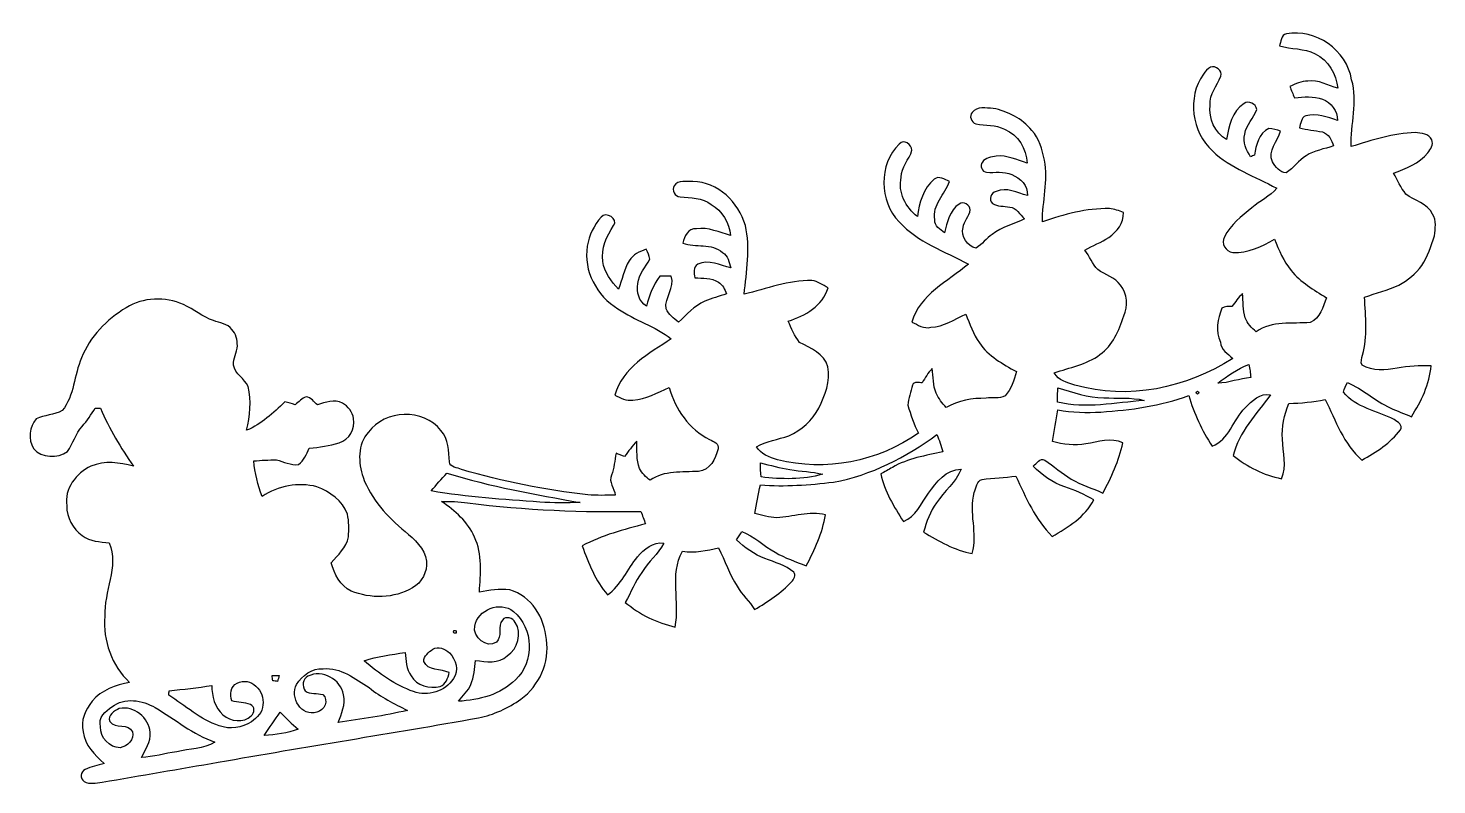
# Model space of a CAD drawing. Header units: centimetres. Extents: x -17.2 to 17.9, y -11.9 to 7.
import ezdxf

# ---------------------------------------------------------------- set-up
doc = ezdxf.new("R2010")
doc.units = ezdxf.units.CM
doc.header["$MEASUREMENT"] = 0
doc.layers.add('Camada 1', color=7, linetype='Continuous')

msp = doc.modelspace()

# ---------------------------------------------------------------- linework, layer by layer
at = {"layer": 'Camada 1', "color": 250}
for points, knots in [([(14.10441, 6.85271), (14.83642, 6.99594), (15.61042, 6.44807), (15.73036, 5.71112), (15.73036, 5.71112), (15.89299, 5.16043), (15.70073, 4.60128), (15.72048, 4.04495), (15.72048, 4.04495), (16.24048, 4.20687), (16.76823, 4.37374), (17.3168, 4.39667), (17.3168, 4.39667), (17.45862, 4.37691), (17.66041, 4.36915), (17.72497, 4.21181), (17.72497, 4.21181), (17.77929, 4.09787), (17.69745, 3.97722), (17.62548, 3.89326), (17.62548, 3.89326), (17.41382, 3.62373), (17.08185, 3.50273), (16.77458, 3.37961), (16.77458, 3.37961), (16.87054, 3.20499), (16.95344, 3.01907), (17.08009, 2.8635), (17.08009, 2.8635), (17.29387, 2.68958), (17.62337, 2.6349), (17.74543, 2.36396), (17.74543, 2.36396), (17.85126, 2.20345), (17.81281, 2.00201), (17.78952, 1.82245), (17.78952, 1.82245), (17.7172, 1.56386), (17.6216, 1.30739), (17.4759, 1.08056), (17.4759, 1.08056), (17.3288, 0.87559), (17.12454, 0.71684), (16.90758, 0.59231), (16.90758, 0.59231), (16.63065, 0.46849), (16.33185, 0.40181), (16.04998, 0.29104), (16.04998, 0.29104), (16.07573, -0.18874), (16.1357, -0.68227), (16.00023, -1.15147), (16.00023, -1.15147), (15.9826, -1.23155), (15.94591, -1.32115), (15.99, -1.39982), (15.99, -1.39982), (16.25141, -1.55892), (16.57315, -1.52153), (16.86207, -1.47426), (16.86207, -1.47426), (17.14112, -1.42311), (17.42616, -1.41464), (17.71015, -1.41499), (17.71015, -1.41499), (17.67311, -1.8736), (17.46073, -2.30011), (17.21873, -2.68393), (17.21873, -2.68393), (17.0434, -2.60667), (16.85995, -2.54776), (16.68886, -2.46309), (16.68886, -2.46309), (16.31632, -2.28212), (16.00235, -2.00096), (15.62523, -1.82951), (15.62523, -1.82951), (15.5896, -1.90817), (15.54762, -1.98543), (15.52716, -2.0701), (15.52716, -2.0701), (15.83725, -2.46768), (16.36712, -2.52906), (16.78763, -2.75484), (16.78763, -2.75484), (16.87195, -2.80352), (17.02117, -2.8956), (16.94462, -3.00884), (16.94462, -3.00884), (16.69662, -3.33551), (16.34702, -3.57434), (15.98612, -3.76273), (15.98612, -3.76273), (15.52716, -3.36621), (15.33631, -2.77989), (15.06996, -2.25637), (15.06996, -2.25637), (14.77292, -2.31951), (14.46953, -2.34139), (14.16685, -2.35585), (14.16685, -2.35585), (14.06031, -2.63913), (13.97882, -2.93864), (14.01092, -3.2452), (14.01092, -3.2452), (14.01127, -3.57223), (14.13087, -3.91548), (13.98199, -4.22769), (13.98199, -4.22769), (13.54314, -4.14196), (13.13003, -3.92606), (12.78043, -3.65266), (12.78043, -3.65266), (12.93036, -3.0667), (13.35793, -2.61267), (13.71247, -2.14101), (13.71247, -2.14101), (13.45424, -2.08104), (13.2468, -2.29447), (13.07853, -2.45957), (13.07853, -2.45957), (12.78325, -2.75837), (12.68165, -3.26178), (12.25444, -3.41701), (12.25444, -3.41701), (12.0082, -3.02366), (11.799, -2.60279), (11.67342, -2.15477), (11.67342, -2.15477), (10.97492, -2.42006), (10.2295, -2.51531), (9.48866, -2.56857), (9.48866, -2.56857), (9.1313, -2.58374), (8.77005, -2.58269), (8.41834, -2.51319), (8.41834, -2.51319), (8.36507, -2.77424), (8.3245, -3.03812), (8.27969, -3.30094), (8.27969, -3.30094), (8.55098, -3.37538), (8.83567, -3.40995), (9.11578, -3.36021), (9.11578, -3.36021), (9.41881, -3.31435), (9.74443, -3.19158), (10.03723, -3.33798), (10.03723, -3.33798), (9.93316, -3.7779), (9.75572, -4.19841), (9.5317, -4.59034), (9.5317, -4.59034), (9.27841, -4.45594), (8.99301, -4.39208), (8.7503, -4.23616), (8.7503, -4.23616), (8.515, -4.10069), (8.31709, -3.90913), (8.08778, -3.76555), (8.08778, -3.76555), (7.97031, -3.69464), (7.88494, -3.85233), (7.80133, -3.91231), (7.80133, -3.91231), (8.02075, -4.13879), (8.28499, -4.33246), (8.5859, -4.43336), (8.5859, -4.43336), (8.84026, -4.50744), (9.07768, -4.62739), (9.31051, -4.75262), (9.31051, -4.75262), (9.09426, -5.17913), (8.67269, -5.4356), (8.2737, -5.66737), (8.2737, -5.66737), (7.85742, -5.24263), (7.61471, -4.69759), (7.37341, -4.16384), (7.37341, -4.16384), (7.0933, -4.19876), (6.80967, -4.20899), (6.52992, -4.24462), (6.52992, -4.24462), (6.38704, -4.27672), (6.39163, -4.46758), (6.33342, -4.57235), (6.33342, -4.57235), (6.19725, -5.06801), (6.4269, -5.59294), (6.28544, -6.0893), (6.28544, -6.0893), (5.84271, -6.01557), (5.45112, -5.78062), (5.07047, -5.55625), (5.07047, -5.55625), (5.14844, -5.30296), (5.23099, -5.04366), (5.39574, -4.83164), (5.39574, -4.83164), (5.58694, -4.54272), (5.87692, -4.31765), (6.01063, -3.99203), (6.01063, -3.99203), (5.63492, -3.98709), (5.38621, -4.31588), (5.19183, -4.5907), (5.19183, -4.5907), (5.01015, -4.84223), (4.88421, -5.17807), (4.57024, -5.29343), (4.57024, -5.29343), (4.32823, -4.92831), (4.10774, -4.54025), (4.00544, -4.11021), (4.00544, -4.11021), (4.10351, -4.058), (4.19982, -4.00191), (4.29542, -3.94511), (4.29542, -3.94511), (4.68066, -3.72286), (5.12621, -3.65372), (5.55307, -3.55635), (5.55307, -3.55635), (5.51321, -3.41066), (5.46312, -3.26743), (5.40279, -3.12914), (5.40279, -3.12914), (4.63938, -3.69252), (3.76943, -4.14549), (2.82787, -4.31236), (2.82787, -4.31236), (2.22603, -4.38467), (1.61643, -4.43089), (1.01071, -4.38397), (1.01071, -4.38397), (0.95638, -4.61786), (0.90911, -4.85387), (0.8703, -5.09129), (0.8703, -5.09129), (1.04916, -5.13962), (1.22943, -5.18901), (1.41464, -5.20418), (1.41464, -5.20418), (1.81822, -5.17984), (2.22779, -5.02638), (2.63102, -5.13009), (2.63102, -5.13009), (2.54988, -5.57847), (2.36749, -5.99863), (2.14912, -6.39586), (2.14912, -6.39586), (1.88842, -6.29426), (1.62031, -6.20748), (1.38042, -6.06107), (1.38042, -6.06107), (1.09361, -5.90303), (0.85584, -5.66279), (0.54645, -5.54637), (0.54645, -5.54637), (0.502, -5.61516), (0.45791, -5.68396), (0.41416, -5.7531), (0.41416, -5.7531), (0.62406, -5.94254), (0.85266, -6.12387), (1.1236, -6.21665), (1.1236, -6.21665), (1.36419, -6.3179), (1.64289, -6.37328), (1.83868, -6.55884), (1.83868, -6.55884), (1.91135, -6.62975), (1.83974, -6.73523), (1.78823, -6.79697), (1.78823, -6.79697), (1.52294, -7.07743), (1.19803, -7.29333), (0.86607, -7.48735), (0.86607, -7.48735), (0.74189, -7.27886), (0.54786, -7.12364), (0.43145, -6.90915), (0.43145, -6.90915), (0.24236, -6.60823), (0.12876, -6.27027), (-0.03069, -5.95454), (-0.03069, -5.95454), (-0.32667, -6.0138), (-0.62547, -6.08789), (-0.92922, -6.03709), (-0.92922, -6.03709), (-1.25836, -6.62058), (-0.9839, -7.30144), (-1.1109, -7.92304), (-1.1109, -7.92304), (-1.56986, -7.82637), (-1.99425, -7.60518), (-2.35514, -7.3085), (-2.35514, -7.3085), (-2.2031, -7.06684), (-2.1209, -6.78709), (-1.93957, -6.56202), (-1.93957, -6.56202), (-1.78894, -6.29497), (-1.53, -6.10694), (-1.39559, -5.83036), (-1.39559, -5.83036), (-1.66829, -5.79931), (-1.88031, -5.98523), (-2.04787, -6.17114), (-2.04787, -6.17114), (-2.30152, -6.48547), (-2.45992, -6.8834), (-2.79576, -7.12435), (-2.79576, -7.12435), (-3.09739, -6.77016), (-3.2706, -6.33377), (-3.42688, -5.90127), (-3.42688, -5.90127), (-2.93441, -5.63457), (-2.39148, -5.49663), (-1.85349, -5.35517), (-1.85349, -5.35517), (-1.8863, -5.24898), (-1.92581, -5.14526), (-1.96885, -5.04331), (-1.96885, -5.04331), (-3.40924, -5.06906), (-4.85105, -5.01227), (-6.28085, -4.8327), (-6.28085, -4.8327), (-6.49499, -4.80448), (-6.71054, -4.78437), (-6.92679, -4.79566), (-6.92679, -4.79566), (-6.59659, -5.03061), (-6.27274, -5.30119), (-6.10694, -5.6829), (-6.10694, -5.6829), (-5.91185, -6.11082), (-5.95912, -6.59659), (-5.98487, -7.05379), (-5.98487, -7.05379), (-5.73793, -7.00617), (-5.48464, -6.96912), (-5.23275, -6.99911), (-5.23275, -6.99911), (-4.69018, -7.15257), (-4.36316, -7.69514), (-4.31941, -8.23489), (-4.31941, -8.23489), (-4.23016, -8.79969), (-4.49686, -9.38706), (-4.95229, -9.72185), (-4.95229, -9.72185), (-5.26979, -9.94269), (-5.62751, -10.11273), (-6.00886, -10.18646), (-6.00886, -10.18646), (-8.16575, -10.57099), (-10.3311, -10.90612), (-12.48763, -11.29242), (-12.48763, -11.29242), (-13.45212, -11.45716), (-14.41591, -11.62544), (-15.3804, -11.78913), (-15.3804, -11.78913), (-15.52787, -11.80077), (-15.69402, -11.8551), (-15.82878, -11.77219), (-15.82878, -11.77219), (-15.93568, -11.70129), (-15.91592, -11.52207), (-15.80374, -11.4688), (-15.80374, -11.4688), (-15.65381, -11.39825), (-15.48659, -11.37708), (-15.33031, -11.32381), (-15.33031, -11.32381), (-15.56914, -11.11567), (-15.80868, -10.8585), (-15.85489, -10.53218), (-15.85489, -10.53218), (-15.9258, -10.25595), (-15.78857, -9.98643), (-15.62982, -9.77053), (-15.62982, -9.77053), (-15.39981, -9.49113), (-15.03997, -9.36907), (-14.69496, -9.30592), (-14.69496, -9.30592), (-15.14581, -8.88788), (-15.36277, -8.26488), (-15.31267, -7.65492), (-15.31267, -7.65492), (-15.34477, -7.04144), (-14.9539, -6.43008), (-15.2019, -5.82683), (-15.2019, -5.82683), (-15.4312, -5.79402), (-15.68626, -5.80143), (-15.87394, -5.64233), (-15.87394, -5.64233), (-16.117, -5.48076), (-16.26447, -5.19395), (-16.25988, -4.90291), (-16.25988, -4.90291), (-16.32902, -4.48381), (-16.02387, -4.08728), (-15.65769, -3.91866), (-15.65769, -3.91866), (-15.32008, -3.76661), (-14.94402, -3.82482), (-14.59971, -3.91901), (-14.59971, -3.91901), (-14.91438, -3.4604), (-15.20296, -2.98309), (-15.42203, -2.47121), (-15.42203, -2.47121), (-15.46613, -2.47086), (-15.50987, -2.47121), (-15.55362, -2.47156), (-15.55362, -2.47156), (-15.64852, -2.63207), (-15.75294, -2.7873), (-15.87994, -2.92417), (-15.87994, -2.92417), (-16.04927, -3.10162), (-16.09266, -3.35809), (-16.24295, -3.54718), (-16.24295, -3.54718), (-16.4973, -3.72851), (-16.879, -3.71687), (-17.09102, -3.47486), (-17.09102, -3.47486), (-17.22085, -3.25191), (-17.19545, -2.92982), (-17.02117, -2.73897), (-17.02117, -2.73897), (-16.8155, -2.64372), (-16.57279, -2.63454), (-16.37171, -2.53259), (-16.37171, -2.53259), (-16.06903, -2.15759), (-16.08173, -1.64782), (-15.89264, -1.22026), (-15.89264, -1.22026), (-15.68838, -0.68474), (-15.26222, -0.26176), (-14.77927, 0.03175), (-14.77927, 0.03175), (-14.35911, 0.29598), (-13.80631, 0.30797), (-13.35546, 0.11148), (-13.35546, 0.11148), (-13.0937, -0.00035), (-12.87886, -0.20461), (-12.6044, -0.29034), (-12.6044, -0.29034), (-12.44812, -0.35278), (-12.25973, -0.36548), (-12.14931, -0.50729), (-12.14931, -0.50729), (-12.04524, -0.6163), (-12.01596, -0.77294), (-12.01138, -0.91934), (-12.01138, -0.91934), (-12.02549, -1.08232), (-12.11827, -1.23119), (-12.11192, -1.397), (-12.11192, -1.397), (-12.06535, -1.62278), (-11.83464, -1.73179), (-11.74291, -1.9304), (-11.74291, -1.9304), (-11.67271, -2.29094), (-11.68012, -2.66771), (-11.78207, -3.02189), (-11.78207, -3.02189), (-11.41201, -2.86702), (-11.11673, -2.58868), (-10.83063, -2.31599), (-10.83063, -2.31599), (-10.7442, -2.33751), (-10.65812, -2.36044), (-10.57204, -2.38407), (-10.57204, -2.38407), (-10.48244, -2.31987), (-10.41082, -2.21721), (-10.3004, -2.18863), (-10.3004, -2.18863), (-10.17975, -2.20451), (-10.1032, -2.31281), (-10.01818, -2.38901), (-10.01818, -2.38901), (-9.82239, -2.32339), (-9.59414, -2.23873), (-9.398, -2.3435), (-9.398, -2.3435), (-9.25724, -2.42499), (-9.14435, -2.56822), (-9.12001, -2.73191), (-9.12001, -2.73191), (-9.06604, -2.9845), (-9.23078, -3.25684), (-9.4749, -3.33304), (-9.4749, -3.33304), (-9.71726, -3.40995), (-9.96985, -3.44064), (-10.22103, -3.47133), (-10.22103, -3.47133), (-10.29899, -3.61068), (-10.34909, -3.78213), (-10.48985, -3.87315), (-10.48985, -3.87315), (-10.68634, -3.90666), (-10.85568, -3.79659), (-11.03983, -3.76202), (-11.03983, -3.76202), (-11.22821, -3.75567), (-11.41659, -3.77155), (-11.60427, -3.7846), (-11.60427, -3.7846), (-11.57287, -4.08622), (-11.50973, -4.38785), (-11.39366, -4.66901), (-11.39366, -4.66901), (-11.00243, -4.4009), (-10.49196, -4.31236), (-10.033, -4.42912), (-10.033, -4.42912), (-9.71056, -4.55507), (-9.39377, -4.77061), (-9.27276, -5.11034), (-9.27276, -5.11034), (-9.22725, -5.29519), (-9.23572, -5.48957), (-9.24525, -5.67866), (-9.24525, -5.67866), (-9.30028, -5.94325), (-9.50277, -6.13198), (-9.68057, -6.32072), (-9.68057, -6.32072), (-9.59555, -6.60082), (-9.4615, -6.89504), (-9.18139, -7.02804), (-9.18139, -7.02804), (-8.69632, -7.22348), (-8.11248, -7.21819), (-7.65598, -6.9469), (-7.65598, -6.9469), (-7.41997, -6.81919), (-7.27569, -6.55002), (-7.30497, -6.28085), (-7.30497, -6.28085), (-7.34272, -5.96406), (-7.608, -5.73899), (-7.83625, -5.54284), (-7.83625, -5.54284), (-8.2811, -5.18125), (-8.67763, -4.73639), (-8.884, -4.19417), (-8.884, -4.19417), (-9.0043, -3.83187), (-9.02511, -3.36973), (-8.74854, -3.06952), (-8.74854, -3.06952), (-8.33543, -2.50402), (-7.38187, -2.47086), (-6.94337, -3.02683), (-6.94337, -3.02683), (-6.74899, -3.23779), (-6.75605, -3.54506), (-6.73029, -3.81106), (-6.73029, -3.81106), (-6.72077, -3.95287), (-6.53027, -3.94899), (-6.43255, -4.00085), (-6.43255, -4.00085), (-5.40279, -4.29295), (-4.35046, -4.51238), (-3.28612, -4.63056), (-3.28612, -4.63056), (-3.05894, -4.64679), (-2.83069, -4.64538), (-2.60279, -4.63479), (-2.60279, -4.63479), (-2.62255, -4.47146), (-2.77671, -4.30459), (-2.69804, -4.13667), (-2.69804, -4.13667), (-2.62079, -3.96522), (-2.62572, -3.77402), (-2.58445, -3.59375), (-2.58445, -3.59375), (-2.51354, -3.62162), (-2.44299, -3.65019), (-2.37208, -3.67806), (-2.37208, -3.67806), (-2.27401, -3.54612), (-2.18017, -3.41136), (-2.06692, -3.29212), (-2.06692, -3.29212), (-2.06128, -3.52107), (-2.08033, -3.75567), (-1.99849, -3.9751), (-1.99849, -3.9751), (-1.94486, -4.09751), (-1.83762, -4.18359), (-1.73743, -4.26755), (-1.73743, -4.26755), (-1.38642, -4.01849), (-0.93592, -4.07176), (-0.52917, -4.04636), (-0.52917, -4.04636), (-0.248, -4.01038), (-0.10301, -3.73345), (-0.0448, -3.48615), (-0.0448, -3.48615), (-0.00106, -3.35104), (-0.16651, -3.30412), (-0.25365, -3.24802), (-0.25365, -3.24802), (-0.76764, -3.00355), (-1.10455, -2.49484), (-1.25977, -1.96039), (-1.25977, -1.96039), (-1.55751, -2.07574), (-1.83903, -2.25284), (-2.16676, -2.27118), (-2.16676, -2.27118), (-2.32974, -2.29411), (-2.47403, -2.21403), (-2.61408, -2.14665), (-2.61408, -2.14665), (-2.42464, -1.46756), (-1.76071, -1.10278), (-1.21038, -0.74754), (-1.21038, -0.74754), (-1.60549, -0.42192), (-2.12019, -0.28928), (-2.53824, 0.00388), (-2.53824, 0.00388), (-3.06211, 0.32314), (-3.40395, 0.94897), (-3.29953, 1.56774), (-3.29953, 1.56774), (-3.26108, 1.83586), (-3.13408, 2.08386), (-2.95698, 2.28635), (-2.95698, 2.28635), (-2.83351, 2.43805), (-2.51425, 2.24649), (-2.64442, 2.0768), (-2.64442, 2.0768), (-2.82081, 1.81716), (-2.96263, 1.50636), (-2.91218, 1.18392), (-2.91218, 1.18392), (-2.87655, 0.91193), (-2.70228, 0.69215), (-2.52659, 0.49354), (-2.52659, 0.49354), (-2.42641, 0.72461), (-2.39536, 0.98425), (-2.25566, 1.19839), (-2.25566, 1.19839), (-2.16747, 1.35537), (-1.99461, 1.43439), (-1.83092, 1.48696), (-1.83092, 1.48696), (-1.79846, 1.40617), (-1.75331, 1.3275), (-1.74272, 1.23931), (-1.74272, 1.23931), (-1.84891, 1.04034), (-2.02459, 0.87171), (-2.04117, 0.63147), (-2.04117, 0.63147), (-2.09021, 0.41981), (-2.00907, 0.19297), (-1.82774, 0.07338), (-1.82774, 0.07338), (-1.75648, 0.33726), (-1.66158, 0.59796), (-1.49719, 0.8195), (-1.49719, 0.8195), (-1.42487, 0.81844), (-1.28058, 0.81562), (-1.20862, 0.81456), (-1.20862, 0.81456), (-1.11231, 0.53058), (-1.38077, 0.28575), (-1.33809, 0.00353), (-1.33809, 0.00353), (-1.27741, -0.13723), (-1.14018, -0.22825), (-1.03117, -0.33196), (-1.03117, -0.33196), (-0.83009, -0.13723), (-0.63571, 0.07655), (-0.37394, 0.19156), (-0.37394, 0.19156), (-0.19756, 0.26211), (-0.01658, 0.32173), (0.16616, 0.37465), (0.16616, 0.37465), (0.12065, 0.48436), (0.07585, 0.60854), (-0.03457, 0.66922), (-0.03457, 0.66922), (-0.21096, 0.77787), (-0.42474, 0.76659), (-0.62265, 0.77682), (-0.62265, 0.77682), (-0.64876, 0.89288), (-0.67063, 1.04105), (-0.55139, 1.11548), (-0.55139, 1.11548), (-0.27905, 1.24107), (0.00811, 1.09467), (0.27164, 1.02376), (0.27164, 1.02376), (0.22754, 1.15923), (0.2099, 1.33138), (0.06773, 1.40794), (0.06773, 1.40794), (-0.20779, 1.65453), (-0.60325, 1.51765), (-0.92322, 1.64324), (-0.92322, 1.64324), (-0.88053, 1.80411), (-0.79516, 2.02494), (-0.57926, 1.9939), (-0.57926, 1.9939), (-0.28434, 2.04717), (-0.01023, 1.90077), (0.26882, 1.83056), (0.26882, 1.83056), (0.23036, 2.14207), (0.06421, 2.44828), (-0.21625, 2.6035), (-0.21625, 2.6035), (-0.43568, 2.77566), (-0.72672, 2.76684), (-0.98813, 2.79647), (-0.98813, 2.79647), (-1.11689, 2.79823), (-1.20791, 2.96439), (-1.13312, 3.07164), (-1.13312, 3.07164), (-1.04069, 3.22756), (-0.81809, 3.16159), (-0.67134, 3.17465), (-0.67134, 3.17465), (-0.05151, 3.16653), (0.47307, 2.65712), (0.63535, 2.08209), (0.63535, 2.08209), (0.76412, 1.51518), (0.66675, 0.93486), (0.60431, 0.36654), (0.60431, 0.36654), (1.1624, 0.49953), (1.71027, 0.72214), (2.29376, 0.70556), (2.29376, 0.70556), (2.44404, 0.69603), (2.56399, 0.59231), (2.69487, 0.52952), (2.69487, 0.52952), (2.56364, 0.07373), (2.12831, -0.17251), (1.70392, -0.30021), (1.70392, -0.30021), (1.77518, -0.48648), (1.85702, -0.67663), (1.98543, -0.83114), (1.98543, -0.83114), (2.25496, -0.97719), (2.60209, -1.10878), (2.68781, -1.4418), (2.68781, -1.4418), (2.76542, -1.80128), (2.62008, -2.1523), (2.46345, -2.46768), (2.46345, -2.46768), (2.30893, -2.78024), (2.02812, -3.01449), (1.71556, -3.15912), (1.71556, -3.15912), (1.44921, -3.25437), (1.16099, -3.29001), (0.91264, -3.43394), (0.91264, -3.43394), (1.02447, -3.61809), (1.23331, -3.70205), (1.43263, -3.75708), (1.43263, -3.75708), (2.62572, -4.06082), (3.94017, -3.80012), (4.94559, -3.09527), (4.94559, -3.09527), (4.82706, -2.87443), (4.75333, -2.63313), (4.6796, -2.39536), (4.6796, -2.39536), (4.69018, -2.22497), (4.7558, -2.06163), (4.79954, -1.89865), (4.79954, -1.89865), (4.83059, -1.79246), (4.95829, -1.84256), (5.03872, -1.84009), (5.03872, -1.84009), (5.10681, -1.71203), (5.18689, -1.58962), (5.28743, -1.48449), (5.28743, -1.48449), (5.31954, -1.68769), (5.30154, -1.90676), (5.38409, -2.10044), (5.38409, -2.10044), (5.45042, -2.2285), (5.53826, -2.34562), (5.6328, -2.45463), (5.6328, -2.45463), (5.93725, -2.286), (6.28438, -2.21791), (6.63222, -2.22532), (6.63222, -2.22532), (6.78215, -2.19498), (6.96595, -2.25531), (7.10071, -2.16217), (7.10071, -2.16217), (7.25276, -1.9939), (7.32649, -1.77624), (7.38364, -1.56175), (7.38364, -1.56175), (7.0425, -1.37019), (6.68267, -1.17475), (6.46112, -0.84067), (6.46112, -0.84067), (6.30837, -0.62547), (6.21982, -0.37536), (6.12422, -0.13194), (6.12422, -0.13194), (5.84235, -0.25612), (5.57107, -0.43991), (5.25498, -0.45649), (5.25498, -0.45649), (5.07788, -0.502), (4.93113, -0.39229), (4.78084, -0.32597), (4.78084, -0.32597), (4.98052, 0.36407), (5.67972, 0.68474), (6.18843, 1.11795), (6.18843, 1.11795), (5.59894, 1.43616), (4.92548, 1.66158), (4.46299, 2.17064), (4.46299, 2.17064), (3.96275, 2.67582), (3.94935, 3.61068), (4.46617, 4.10774), (4.46617, 4.10774), (4.58505, 4.24004), (4.77591, 4.09963), (4.78155, 3.95358), (4.78155, 3.95358), (4.71911, 3.71828), (4.50779, 3.53836), (4.51697, 3.28048), (4.51697, 3.28048), (4.42595, 2.90019), (4.6295, 2.534), (4.91913, 2.30293), (4.91913, 2.30293), (4.96535, 2.64195), (5.06448, 3.00672), (5.33788, 3.23532), (5.33788, 3.23532), (5.45853, 3.32669), (5.59964, 3.22404), (5.71606, 3.17853), (5.71606, 3.17853), (5.61269, 2.84727), (5.27544, 2.60597), (5.35552, 2.22144), (5.35552, 2.22144), (5.33823, 2.06798), (5.48675, 1.97732), (5.59047, 1.89689), (5.59047, 1.89689), (5.66596, 2.14842), (5.71888, 2.46133), (5.96018, 2.61373), (5.96018, 2.61373), (6.06919, 2.69099), (6.229, 2.59468), (6.23535, 2.46839), (6.23535, 2.46839), (6.20536, 2.3114), (6.08401, 2.18828), (6.05614, 2.03024), (6.05614, 2.03024), (6.00216, 1.81257), (6.1595, 1.5554), (6.38034, 1.5173), (6.38034, 1.5173), (6.53309, 1.60655), (6.63363, 1.76248), (6.7825, 1.85843), (6.7825, 1.85843), (7.01534, 2.05387), (7.31908, 2.10926), (7.58366, 2.24437), (7.58366, 2.24437), (7.47324, 2.35338), (7.38611, 2.52554), (7.21607, 2.54), (7.21607, 2.54), (7.07425, 2.56434), (6.9148, 2.54741), (6.78674, 2.62502), (6.78674, 2.62502), (6.68796, 2.72415), (6.74723, 2.89807), (6.88058, 2.9277), (6.88058, 2.9277), (7.14093, 3.04906), (7.40586, 2.89172), (7.6581, 2.82434), (7.6581, 2.82434), (7.67362, 3.07481), (7.48665, 3.26849), (7.26581, 3.3461), (7.26581, 3.3461), (7.07002, 3.44064), (6.84953, 3.38878), (6.64316, 3.40677), (6.64316, 3.40677), (6.52745, 3.41383), (6.46994, 3.56941), (6.53556, 3.65795), (6.53556, 3.65795), (6.60576, 3.77543), (6.76487, 3.77719), (6.88305, 3.80788), (6.88305, 3.80788), (7.15186, 3.83434), (7.40163, 3.71263), (7.6521, 3.63291), (7.6521, 3.63291), (7.63446, 3.99062), (7.42597, 4.33881), (7.08836, 4.4764), (7.08836, 4.4764), (6.86929, 4.60304), (6.60788, 4.55189), (6.37293, 4.61327), (6.37293, 4.61327), (6.25898, 4.64397), (6.1976, 4.81012), (6.28509, 4.89797), (6.28509, 4.89797), (6.40715, 5.05319), (6.63293, 5.00239), (6.80332, 4.99851), (6.80332, 4.99851), (7.16985, 4.92407), (7.52934, 4.74627), (7.76429, 4.44782), (7.76429, 4.44782), (7.95725, 4.24921), (8.01934, 3.96663), (8.08425, 3.70699), (8.08425, 3.70699), (8.18444, 3.1937), (8.03063, 2.68464), (8.02957, 2.17205), (8.02957, 2.17205), (8.56932, 2.35056), (9.12601, 2.51566), (9.70139, 2.49908), (9.70139, 2.49908), (9.82274, 2.49237), (9.93634, 2.44334), (10.04993, 2.40347), (10.04993, 2.40347), (10.06122, 2.13854), (9.88836, 1.92546), (9.68304, 1.78364), (9.68304, 1.78364), (9.50136, 1.64888), (9.28158, 1.58397), (9.08861, 1.46861), (9.08861, 1.46861), (9.20432, 1.31198), (9.277, 1.1243), (9.40964, 0.98072), (9.40964, 0.98072), (9.59414, 0.84667), (9.84532, 0.79446), (9.97479, 0.5909), (9.97479, 0.5909), (10.15541, 0.38029), (10.16035, 0.07479), (10.06016, -0.17321), (10.06016, -0.17321), (9.93387, -0.53128), (9.79135, -0.91475), (9.46256, -1.13665), (9.46256, -1.13665), (9.12848, -1.38677), (8.70832, -1.45415), (8.32555, -1.59491), (8.32555, -1.59491), (8.43245, -1.78082), (8.64835, -1.83409), (8.83849, -1.89618), (8.83849, -1.89618), (10.16564, -2.28177), (11.62262, -1.97026), (12.7702, -1.23084), (12.7702, -1.23084), (12.64073, -1.11619), (12.48092, -1.01529), (12.46328, -0.82303), (12.46328, -0.82303), (12.32535, -0.55562), (12.40472, -0.24342), (12.49892, 0.02399), (12.49892, 0.02399), (12.573, 0.07056), (12.66613, 0.05539), (12.74974, 0.06279), (12.74974, 0.06279), (12.83194, 0.17498), (12.91308, 0.28963), (13.01573, 0.38453), (13.01573, 0.38453), (13.02773, 0.18415), (13.02597, -0.02187), (13.08206, -0.21661), (13.08206, -0.21661), (13.1258, -0.36336), (13.24363, -0.46814), (13.35334, -0.56727), (13.35334, -0.56727), (13.74598, -0.2854), (14.24834, -0.37853), (14.70025, -0.33443), (14.70025, -0.33443), (14.94825, -0.22966), (15.01352, 0.05045), (15.10065, 0.27764), (15.10065, 0.27764), (14.79197, 0.48084), (14.4593, 0.6671), (14.22329, 0.95814), (14.22329, 0.95814), (14.03103, 1.18533), (13.92414, 1.46685), (13.81266, 1.73849), (13.81266, 1.73849), (13.4934, 1.56139), (13.14767, 1.38783), (12.77126, 1.41076), (12.77126, 1.41076), (12.59417, 1.43016), (12.47175, 1.63477), (12.56136, 1.79529), (12.56136, 1.79529), (12.71129, 2.09867), (12.99351, 2.31069), (13.24786, 2.52236), (13.24786, 2.52236), (13.44718, 2.6924), (13.69554, 2.80282), (13.86487, 3.00708), (13.86487, 3.00708), (13.32547, 3.30694), (12.71764, 3.5052), (12.26361, 3.93771), (12.26361, 3.93771), (11.75138, 4.40937), (11.62861, 5.27297), (12.03784, 5.84694), (12.03784, 5.84694), (12.08581, 5.91538), (12.13802, 5.98805), (12.21775, 6.02156), (12.21775, 6.02156), (12.34652, 6.07377), (12.51973, 5.93937), (12.47175, 5.80002), (12.47175, 5.80002), (12.38567, 5.55766), (12.18071, 5.35517), (12.20929, 5.07894), (12.20929, 5.07894), (12.16625, 4.74486), (12.319, 4.38538), (12.61815, 4.21993), (12.61815, 4.21993), (12.66613, 4.54907), (12.75538, 4.9209), (13.05137, 5.11775), (13.05137, 5.11775), (13.17131, 5.20065), (13.34629, 5.11316), (13.36745, 4.97276), (13.36745, 4.97276), (13.29619, 4.75686), (13.1064, 4.59034), (13.07218, 4.35857), (13.07218, 4.35857), (13.00903, 4.15361), (13.10816, 3.95852), (13.214, 3.79095), (13.214, 3.79095), (13.23798, 3.80153), (13.28561, 3.82235), (13.3096, 3.83258), (13.3096, 3.83258), (13.35334, 4.08058), (13.4179, 4.37656), (13.66873, 4.49686), (13.66873, 4.49686), (13.7675, 4.48557), (13.86699, 4.45876), (13.96259, 4.42912), (13.96259, 4.42912), (13.88886, 4.18677), (13.6405, 3.93524), (13.75692, 3.66818), (13.75692, 3.66818), (13.82889, 3.54118), (13.94636, 3.39866), (14.103, 3.39196), (14.103, 3.39196), (14.28538, 3.51155), (14.41027, 3.70205), (14.59759, 3.8167), (14.59759, 3.8167), (14.80291, 3.94935), (15.04844, 3.98568), (15.27704, 4.06118), (15.27704, 4.06118), (15.23929, 4.20476), (15.15957, 4.36915), (15.00328, 4.40972), (15.00328, 4.40972), (14.81137, 4.44817), (14.61629, 4.46017), (14.42896, 4.51626), (14.42896, 4.51626), (14.46671, 4.60834), (14.46777, 4.77696), (14.59159, 4.81224), (14.59159, 4.81224), (14.86076, 4.87609), (15.12782, 4.78296), (15.37864, 4.69547), (15.37864, 4.69547), (15.38605, 4.9336), (15.21777, 5.14315), (15.00364, 5.23028), (15.00364, 5.23028), (14.77927, 5.3019), (14.54044, 5.28532), (14.31078, 5.26239), (14.31078, 5.26239), (14.26598, 5.35411), (14.22682, 5.44865), (14.19154, 5.54426), (14.19154, 5.54426), (14.33618, 5.60317), (14.47694, 5.68466), (14.63992, 5.67831), (14.63992, 5.67831), (14.90768, 5.71888), (15.13734, 5.56613), (15.38393, 5.49804), (15.38393, 5.49804), (15.34795, 5.84906), (15.14898, 6.20113), (14.82372, 6.356), (14.82372, 6.356), (14.54538, 6.49993), (14.22647, 6.47065), (13.93225, 6.55426), (13.93225, 6.55426), (13.97, 6.64633), (13.96965, 6.82978), (14.10441, 6.85271), (14.10441, 6.85271), (14.10441, 6.85271), (14.10441, 6.85271), (14.10441, 6.85271)], [0, 0, 0, 0, 0.00331126, 0.00331126, 0.00331126, 0.00331126, 0.00662252, 0.00662252, 0.00662252, 0.00662252, 0.00993377, 0.00993377, 0.00993377, 0.00993377, 0.01324503, 0.01324503, 0.01324503, 0.01324503, 0.01655629, 0.01655629, 0.01655629, 0.01655629, 0.01986755, 0.01986755, 0.01986755, 0.01986755, 0.02317881, 0.02317881, 0.02317881, 0.02317881, 0.02649007, 0.02649007, 0.02649007, 0.02649007, 0.02980132, 0.02980132, 0.02980132, 0.02980132, 0.03311258, 0.03311258, 0.03311258, 0.03311258, 0.03642384, 0.03642384, 0.03642384, 0.03642384, 0.0397351, 0.0397351, 0.0397351, 0.0397351, 0.04304636, 0.04304636, 0.04304636, 0.04304636, 0.04635762, 0.04635762, 0.04635762, 0.04635762, 0.04966887, 0.04966887, 0.04966887, 0.04966887, 0.05298013, 0.05298013, 0.05298013, 0.05298013, 0.05629139, 0.05629139, 0.05629139, 0.05629139, 0.05960265, 0.05960265, 0.05960265, 0.05960265, 0.06291391, 0.06291391, 0.06291391, 0.06291391, 0.06622517, 0.06622517, 0.06622517, 0.06622517, 0.06953642, 0.06953642, 0.06953642, 0.06953642, 0.07284768, 0.07284768, 0.07284768, 0.07284768, 0.07615894, 0.07615894, 0.07615894, 0.07615894, 0.0794702, 0.0794702, 0.0794702, 0.0794702, 0.08278146, 0.08278146, 0.08278146, 0.08278146, 0.08609272, 0.08609272, 0.08609272, 0.08609272, 0.08940397, 0.08940397, 0.08940397, 0.08940397, 0.09271523, 0.09271523, 0.09271523, 0.09271523, 0.09602649, 0.09602649, 0.09602649, 0.09602649, 0.09933775, 0.09933775, 0.09933775, 0.09933775, 0.10264901, 0.10264901, 0.10264901, 0.10264901, 0.10596026, 0.10596026, 0.10596026, 0.10596026, 0.10927152, 0.10927152, 0.10927152, 0.10927152, 0.11258278, 0.11258278, 0.11258278, 0.11258278, 0.11589404, 0.11589404, 0.11589404, 0.11589404, 0.1192053, 0.1192053, 0.1192053, 0.1192053, 0.12251656, 0.12251656, 0.12251656, 0.12251656, 0.12582781, 0.12582781, 0.12582781, 0.12582781, 0.12913907, 0.12913907, 0.12913907, 0.12913907, 0.13245033, 0.13245033, 0.13245033, 0.13245033, 0.13576159, 0.13576159, 0.13576159, 0.13576159, 0.13907285, 0.13907285, 0.13907285, 0.13907285, 0.14238411, 0.14238411, 0.14238411, 0.14238411, 0.14569536, 0.14569536, 0.14569536, 0.14569536, 0.14900662, 0.14900662, 0.14900662, 0.14900662, 0.15231788, 0.15231788, 0.15231788, 0.15231788, 0.15562914, 0.15562914, 0.15562914, 0.15562914, 0.1589404, 0.1589404, 0.1589404, 0.1589404, 0.16225166, 0.16225166, 0.16225166, 0.16225166, 0.16556291, 0.16556291, 0.16556291, 0.16556291, 0.16887417, 0.16887417, 0.16887417, 0.16887417, 0.17218543, 0.17218543, 0.17218543, 0.17218543, 0.17549669, 0.17549669, 0.17549669, 0.17549669, 0.17880795, 0.17880795, 0.17880795, 0.17880795, 0.18211921, 0.18211921, 0.18211921, 0.18211921, 0.18543046, 0.18543046, 0.18543046, 0.18543046, 0.18874172, 0.18874172, 0.18874172, 0.18874172, 0.19205298, 0.19205298, 0.19205298, 0.19205298, 0.19536424, 0.19536424, 0.19536424, 0.19536424, 0.1986755, 0.1986755, 0.1986755, 0.1986755, 0.20198675, 0.20198675, 0.20198675, 0.20198675, 0.20529801, 0.20529801, 0.20529801, 0.20529801, 0.20860927, 0.20860927, 0.20860927, 0.20860927, 0.21192053, 0.21192053, 0.21192053, 0.21192053, 0.21523179, 0.21523179, 0.21523179, 0.21523179, 0.21854305, 0.21854305, 0.21854305, 0.21854305, 0.2218543, 0.2218543, 0.2218543, 0.2218543, 0.22516556, 0.22516556, 0.22516556, 0.22516556, 0.22847682, 0.22847682, 0.22847682, 0.22847682, 0.23178808, 0.23178808, 0.23178808, 0.23178808, 0.23509934, 0.23509934, 0.23509934, 0.23509934, 0.2384106, 0.2384106, 0.2384106, 0.2384106, 0.24172185, 0.24172185, 0.24172185, 0.24172185, 0.24503311, 0.24503311, 0.24503311, 0.24503311, 0.24834437, 0.24834437, 0.24834437, 0.24834437, 0.25165563, 0.25165563, 0.25165563, 0.25165563, 0.25496689, 0.25496689, 0.25496689, 0.25496689, 0.25827815, 0.25827815, 0.25827815, 0.25827815, 0.2615894, 0.2615894, 0.2615894, 0.2615894, 0.26490066, 0.26490066, 0.26490066, 0.26490066, 0.26821192, 0.26821192, 0.26821192, 0.26821192, 0.27152318, 0.27152318, 0.27152318, 0.27152318, 0.27483444, 0.27483444, 0.27483444, 0.27483444, 0.2781457, 0.2781457, 0.2781457, 0.2781457, 0.28145695, 0.28145695, 0.28145695, 0.28145695, 0.28476821, 0.28476821, 0.28476821, 0.28476821, 0.28807947, 0.28807947, 0.28807947, 0.28807947, 0.29139073, 0.29139073, 0.29139073, 0.29139073, 0.29470199, 0.29470199, 0.29470199, 0.29470199, 0.29801325, 0.29801325, 0.29801325, 0.29801325, 0.3013245, 0.3013245, 0.3013245, 0.3013245, 0.30463576, 0.30463576, 0.30463576, 0.30463576, 0.30794702, 0.30794702, 0.30794702, 0.30794702, 0.31125828, 0.31125828, 0.31125828, 0.31125828, 0.31456954, 0.31456954, 0.31456954, 0.31456954, 0.31788079, 0.31788079, 0.31788079, 0.31788079, 0.32119205, 0.32119205, 0.32119205, 0.32119205, 0.32450331, 0.32450331, 0.32450331, 0.32450331, 0.32781457, 0.32781457, 0.32781457, 0.32781457, 0.33112583, 0.33112583, 0.33112583, 0.33112583, 0.33443709, 0.33443709, 0.33443709, 0.33443709, 0.33774834, 0.33774834, 0.33774834, 0.33774834, 0.3410596, 0.3410596, 0.3410596, 0.3410596, 0.34437086, 0.34437086, 0.34437086, 0.34437086, 0.34768212, 0.34768212, 0.34768212, 0.34768212, 0.35099338, 0.35099338, 0.35099338, 0.35099338, 0.35430464, 0.35430464, 0.35430464, 0.35430464, 0.35761589, 0.35761589, 0.35761589, 0.35761589, 0.36092715, 0.36092715, 0.36092715, 0.36092715, 0.36423841, 0.36423841, 0.36423841, 0.36423841, 0.36754967, 0.36754967, 0.36754967, 0.36754967, 0.37086093, 0.37086093, 0.37086093, 0.37086093, 0.37417219, 0.37417219, 0.37417219, 0.37417219, 0.37748344, 0.37748344, 0.37748344, 0.37748344, 0.3807947, 0.3807947, 0.3807947, 0.3807947, 0.38410596, 0.38410596, 0.38410596, 0.38410596, 0.38741722, 0.38741722, 0.38741722, 0.38741722, 0.39072848, 0.39072848, 0.39072848, 0.39072848, 0.39403974, 0.39403974, 0.39403974, 0.39403974, 0.39735099, 0.39735099, 0.39735099, 0.39735099, 0.40066225, 0.40066225, 0.40066225, 0.40066225, 0.40397351, 0.40397351, 0.40397351, 0.40397351, 0.40728477, 0.40728477, 0.40728477, 0.40728477, 0.41059603, 0.41059603, 0.41059603, 0.41059603, 0.41390728, 0.41390728, 0.41390728, 0.41390728, 0.41721854, 0.41721854, 0.41721854, 0.41721854, 0.4205298, 0.4205298, 0.4205298, 0.4205298, 0.42384106, 0.42384106, 0.42384106, 0.42384106, 0.42715232, 0.42715232, 0.42715232, 0.42715232, 0.43046358, 0.43046358, 0.43046358, 0.43046358, 0.43377483, 0.43377483, 0.43377483, 0.43377483, 0.43708609, 0.43708609, 0.43708609, 0.43708609, 0.44039735, 0.44039735, 0.44039735, 0.44039735, 0.44370861, 0.44370861, 0.44370861, 0.44370861, 0.44701987, 0.44701987, 0.44701987, 0.44701987, 0.45033113, 0.45033113, 0.45033113, 0.45033113, 0.45364238, 0.45364238, 0.45364238, 0.45364238, 0.45695364, 0.45695364, 0.45695364, 0.45695364, 0.4602649, 0.4602649, 0.4602649, 0.4602649, 0.46357616, 0.46357616, 0.46357616, 0.46357616, 0.46688742, 0.46688742, 0.46688742, 0.46688742, 0.47019868, 0.47019868, 0.47019868, 0.47019868, 0.47350993, 0.47350993, 0.47350993, 0.47350993, 0.47682119, 0.47682119, 0.47682119, 0.47682119, 0.48013245, 0.48013245, 0.48013245, 0.48013245, 0.48344371, 0.48344371, 0.48344371, 0.48344371, 0.48675497, 0.48675497, 0.48675497, 0.48675497, 0.49006623, 0.49006623, 0.49006623, 0.49006623, 0.49337748, 0.49337748, 0.49337748, 0.49337748, 0.49668874, 0.49668874, 0.49668874, 0.49668874, 0.5, 0.5, 0.5, 0.5, 0.50331126, 0.50331126, 0.50331126, 0.50331126, 0.50662252, 0.50662252, 0.50662252, 0.50662252, 0.50993377, 0.50993377, 0.50993377, 0.50993377, 0.51324503, 0.51324503, 0.51324503, 0.51324503, 0.51655629, 0.51655629, 0.51655629, 0.51655629, 0.51986755, 0.51986755, 0.51986755, 0.51986755, 0.52317881, 0.52317881, 0.52317881, 0.52317881, 0.52649007, 0.52649007, 0.52649007, 0.52649007, 0.52980132, 0.52980132, 0.52980132, 0.52980132, 0.53311258, 0.53311258, 0.53311258, 0.53311258, 0.53642384, 0.53642384, 0.53642384, 0.53642384, 0.5397351, 0.5397351, 0.5397351, 0.5397351, 0.54304636, 0.54304636, 0.54304636, 0.54304636, 0.54635762, 0.54635762, 0.54635762, 0.54635762, 0.54966887, 0.54966887, 0.54966887, 0.54966887, 0.55298013, 0.55298013, 0.55298013, 0.55298013, 0.55629139, 0.55629139, 0.55629139, 0.55629139, 0.55960265, 0.55960265, 0.55960265, 0.55960265, 0.56291391, 0.56291391, 0.56291391, 0.56291391, 0.56622517, 0.56622517, 0.56622517, 0.56622517, 0.56953642, 0.56953642, 0.56953642, 0.56953642, 0.57284768, 0.57284768, 0.57284768, 0.57284768, 0.57615894, 0.57615894, 0.57615894, 0.57615894, 0.5794702, 0.5794702, 0.5794702, 0.5794702, 0.58278146, 0.58278146, 0.58278146, 0.58278146, 0.58609272, 0.58609272, 0.58609272, 0.58609272, 0.58940397, 0.58940397, 0.58940397, 0.58940397, 0.59271523, 0.59271523, 0.59271523, 0.59271523, 0.59602649, 0.59602649, 0.59602649, 0.59602649, 0.59933775, 0.59933775, 0.59933775, 0.59933775, 0.60264901, 0.60264901, 0.60264901, 0.60264901, 0.60596026, 0.60596026, 0.60596026, 0.60596026, 0.60927152, 0.60927152, 0.60927152, 0.60927152, 0.61258278, 0.61258278, 0.61258278, 0.61258278, 0.61589404, 0.61589404, 0.61589404, 0.61589404, 0.6192053, 0.6192053, 0.6192053, 0.6192053, 0.62251656, 0.62251656, 0.62251656, 0.62251656, 0.62582781, 0.62582781, 0.62582781, 0.62582781, 0.62913907, 0.62913907, 0.62913907, 0.62913907, 0.63245033, 0.63245033, 0.63245033, 0.63245033, 0.63576159, 0.63576159, 0.63576159, 0.63576159, 0.63907285, 0.63907285, 0.63907285, 0.63907285, 0.64238411, 0.64238411, 0.64238411, 0.64238411, 0.64569536, 0.64569536, 0.64569536, 0.64569536, 0.64900662, 0.64900662, 0.64900662, 0.64900662, 0.65231788, 0.65231788, 0.65231788, 0.65231788, 0.65562914, 0.65562914, 0.65562914, 0.65562914, 0.6589404, 0.6589404, 0.6589404, 0.6589404, 0.66225166, 0.66225166, 0.66225166, 0.66225166, 0.66556291, 0.66556291, 0.66556291, 0.66556291, 0.66887417, 0.66887417, 0.66887417, 0.66887417, 0.67218543, 0.67218543, 0.67218543, 0.67218543, 0.67549669, 0.67549669, 0.67549669, 0.67549669, 0.67880795, 0.67880795, 0.67880795, 0.67880795, 0.68211921, 0.68211921, 0.68211921, 0.68211921, 0.68543046, 0.68543046, 0.68543046, 0.68543046, 0.68874172, 0.68874172, 0.68874172, 0.68874172, 0.69205298, 0.69205298, 0.69205298, 0.69205298, 0.69536424, 0.69536424, 0.69536424, 0.69536424, 0.6986755, 0.6986755, 0.6986755, 0.6986755, 0.70198675, 0.70198675, 0.70198675, 0.70198675, 0.70529801, 0.70529801, 0.70529801, 0.70529801, 0.70860927, 0.70860927, 0.70860927, 0.70860927, 0.71192053, 0.71192053, 0.71192053, 0.71192053, 0.71523179, 0.71523179, 0.71523179, 0.71523179, 0.71854305, 0.71854305, 0.71854305, 0.71854305, 0.7218543, 0.7218543, 0.7218543, 0.7218543, 0.72516556, 0.72516556, 0.72516556, 0.72516556, 0.72847682, 0.72847682, 0.72847682, 0.72847682, 0.73178808, 0.73178808, 0.73178808, 0.73178808, 0.73509934, 0.73509934, 0.73509934, 0.73509934, 0.7384106, 0.7384106, 0.7384106, 0.7384106, 0.74172185, 0.74172185, 0.74172185, 0.74172185, 0.74503311, 0.74503311, 0.74503311, 0.74503311, 0.74834437, 0.74834437, 0.74834437, 0.74834437, 0.75165563, 0.75165563, 0.75165563, 0.75165563, 0.75496689, 0.75496689, 0.75496689, 0.75496689, 0.75827815, 0.75827815, 0.75827815, 0.75827815, 0.7615894, 0.7615894, 0.7615894, 0.7615894, 0.76490066, 0.76490066, 0.76490066, 0.76490066, 0.76821192, 0.76821192, 0.76821192, 0.76821192, 0.77152318, 0.77152318, 0.77152318, 0.77152318, 0.77483444, 0.77483444, 0.77483444, 0.77483444, 0.7781457, 0.7781457, 0.7781457, 0.7781457, 0.78145695, 0.78145695, 0.78145695, 0.78145695, 0.78476821, 0.78476821, 0.78476821, 0.78476821, 0.78807947, 0.78807947, 0.78807947, 0.78807947, 0.79139073, 0.79139073, 0.79139073, 0.79139073, 0.79470199, 0.79470199, 0.79470199, 0.79470199, 0.79801325, 0.79801325, 0.79801325, 0.79801325, 0.8013245, 0.8013245, 0.8013245, 0.8013245, 0.80463576, 0.80463576, 0.80463576, 0.80463576, 0.80794702, 0.80794702, 0.80794702, 0.80794702, 0.81125828, 0.81125828, 0.81125828, 0.81125828, 0.81456954, 0.81456954, 0.81456954, 0.81456954, 0.81788079, 0.81788079, 0.81788079, 0.81788079, 0.82119205, 0.82119205, 0.82119205, 0.82119205, 0.82450331, 0.82450331, 0.82450331, 0.82450331, 0.82781457, 0.82781457, 0.82781457, 0.82781457, 0.83112583, 0.83112583, 0.83112583, 0.83112583, 0.83443709, 0.83443709, 0.83443709, 0.83443709, 0.83774834, 0.83774834, 0.83774834, 0.83774834, 0.8410596, 0.8410596, 0.8410596, 0.8410596, 0.84437086, 0.84437086, 0.84437086, 0.84437086, 0.84768212, 0.84768212, 0.84768212, 0.84768212, 0.85099338, 0.85099338, 0.85099338, 0.85099338, 0.85430464, 0.85430464, 0.85430464, 0.85430464, 0.85761589, 0.85761589, 0.85761589, 0.85761589, 0.86092715, 0.86092715, 0.86092715, 0.86092715, 0.86423841, 0.86423841, 0.86423841, 0.86423841, 0.86754967, 0.86754967, 0.86754967, 0.86754967, 0.87086093, 0.87086093, 0.87086093, 0.87086093, 0.87417219, 0.87417219, 0.87417219, 0.87417219, 0.87748344, 0.87748344, 0.87748344, 0.87748344, 0.8807947, 0.8807947, 0.8807947, 0.8807947, 0.88410596, 0.88410596, 0.88410596, 0.88410596, 0.88741722, 0.88741722, 0.88741722, 0.88741722, 0.89072848, 0.89072848, 0.89072848, 0.89072848, 0.89403974, 0.89403974, 0.89403974, 0.89403974, 0.89735099, 0.89735099, 0.89735099, 0.89735099, 0.90066225, 0.90066225, 0.90066225, 0.90066225, 0.90397351, 0.90397351, 0.90397351, 0.90397351, 0.90728477, 0.90728477, 0.90728477, 0.90728477, 0.91059603, 0.91059603, 0.91059603, 0.91059603, 0.91390728, 0.91390728, 0.91390728, 0.91390728, 0.91721854, 0.91721854, 0.91721854, 0.91721854, 0.9205298, 0.9205298, 0.9205298, 0.9205298, 0.92384106, 0.92384106, 0.92384106, 0.92384106, 0.92715232, 0.92715232, 0.92715232, 0.92715232, 0.93046358, 0.93046358, 0.93046358, 0.93046358, 0.93377483, 0.93377483, 0.93377483, 0.93377483, 0.93708609, 0.93708609, 0.93708609, 0.93708609, 0.94039735, 0.94039735, 0.94039735, 0.94039735, 0.94370861, 0.94370861, 0.94370861, 0.94370861, 0.94701987, 0.94701987, 0.94701987, 0.94701987, 0.95033113, 0.95033113, 0.95033113, 0.95033113, 0.95364238, 0.95364238, 0.95364238, 0.95364238, 0.95695364, 0.95695364, 0.95695364, 0.95695364, 0.9602649, 0.9602649, 0.9602649, 0.9602649, 0.96357616, 0.96357616, 0.96357616, 0.96357616, 0.96688742, 0.96688742, 0.96688742, 0.96688742, 0.97019868, 0.97019868, 0.97019868, 0.97019868, 0.97350993, 0.97350993, 0.97350993, 0.97350993, 0.97682119, 0.97682119, 0.97682119, 0.97682119, 0.98013245, 0.98013245, 0.98013245, 0.98013245, 0.98344371, 0.98344371, 0.98344371, 0.98344371, 0.98675497, 0.98675497, 0.98675497, 0.98675497, 0.99006623, 0.99006623, 0.99006623, 0.99006623, 0.99337748, 0.99337748, 0.99337748, 0.99337748, 1, 1, 1, 1]), ([(12.3952, -1.84679), (12.67566, -1.84467), (12.93989, -1.73284), (13.21788, -1.70815), (13.21788, -1.70815), (13.21047, -1.59844), (13.19389, -1.48978), (13.16955, -1.38254), (13.16955, -1.38254), (12.88909, -1.49542), (12.63368, -1.66335), (12.3952, -1.84679), (12.3952, -1.84679), (12.3952, -1.84679), (12.3952, -1.84679), (12.3952, -1.84679)], [0, 0, 0, 0, 0.2, 0.2, 0.2, 0.2, 0.4, 0.4, 0.4, 0.4, 0.6, 0.6, 0.6, 0.6, 1, 1, 1, 1]), ([(8.41728, -1.96356), (8.40846, -2.08245), (8.40422, -2.19992), (8.40352, -2.32057), (8.40352, -2.32057), (9.11366, -2.49273), (9.84744, -2.33751), (10.56252, -2.27647), (10.56252, -2.27647), (10.23549, -2.19322), (9.8933, -2.23626), (9.56063, -2.21015), (9.56063, -2.21015), (9.16693, -2.20204), (8.7884, -2.0828), (8.41728, -1.96356), (8.41728, -1.96356), (8.41728, -1.96356), (8.41728, -1.96356), (8.41728, -1.96356)], [0, 0, 0, 0, 0.16666667, 0.16666667, 0.16666667, 0.16666667, 0.33333333, 0.33333333, 0.33333333, 0.33333333, 0.5, 0.5, 0.5, 0.5, 0.66666667, 0.66666667, 0.66666667, 0.66666667, 1, 1, 1, 1]), ([(11.89355, -2.04999), (11.84663, -2.07398), (11.84628, -2.09797), (11.89249, -2.12161), (11.89249, -2.12161), (11.9387, -2.09726), (11.93906, -2.07363), (11.89355, -2.04999), (11.89355, -2.04999), (11.89355, -2.04999), (11.89355, -2.04999), (11.89355, -2.04999)], [0, 0, 0, 0, 0.25, 0.25, 0.25, 0.25, 0.5, 0.5, 0.5, 0.5, 1, 1, 1, 1]), ([(1.01635, -3.83611), (1.01212, -3.95252), (1.01388, -4.06894), (1.02694, -4.185), (1.02694, -4.185), (1.53494, -4.24427), (2.06657, -4.2605), (2.56152, -4.11692), (2.56152, -4.11692), (2.29376, -4.05095), (2.01612, -4.04671), (1.74519, -4.00015), (1.74519, -4.00015), (1.49825, -3.96311), (1.25977, -3.88902), (1.01635, -3.83611), (1.01635, -3.83611), (1.01635, -3.83611), (1.01635, -3.83611), (1.01635, -3.83611)], [0, 0, 0, 0, 0.16666667, 0.16666667, 0.16666667, 0.16666667, 0.33333333, 0.33333333, 0.33333333, 0.33333333, 0.5, 0.5, 0.5, 0.5, 0.66666667, 0.66666667, 0.66666667, 0.66666667, 1, 1, 1, 1]), ([(-6.79662, -4.09081), (-6.92432, -4.23933), (-7.06367, -4.37797), (-7.18538, -4.53178), (-7.18538, -4.53178), (-6.2925, -4.69265), (-5.38515, -4.7438), (-4.48169, -4.80977), (-4.48169, -4.80977), (-4.14831, -4.83941), (-3.81388, -4.82741), (-3.4798, -4.82177), (-3.4798, -4.82177), (-4.59422, -4.62104), (-5.71288, -4.42666), (-6.79662, -4.09081), (-6.79662, -4.09081), (-6.79662, -4.09081), (-6.79662, -4.09081), (-6.79662, -4.09081)], [0, 0, 0, 0, 0.16666667, 0.16666667, 0.16666667, 0.16666667, 0.33333333, 0.33333333, 0.33333333, 0.33333333, 0.5, 0.5, 0.5, 0.5, 0.66666667, 0.66666667, 0.66666667, 0.66666667, 1, 1, 1, 1]), ([(-6.10341, -7.90222), (-6.1528, -8.17174), (-5.80707, -8.47337), (-5.56436, -8.29874), (-5.56436, -8.29874), (-5.39891, -8.16575), (-5.55484, -7.90081), (-5.40985, -7.74912), (-5.40985, -7.74912), (-5.32447, -7.63482), (-5.15549, -7.70643), (-5.0927, -7.80803), (-5.0927, -7.80803), (-4.92372, -8.07649), (-5.02708, -8.47231), (-5.29096, -8.64376), (-5.29096, -8.64376), (-5.50263, -8.84555), (-5.82224, -8.78805), (-6.08401, -8.75383), (-6.08401, -8.75383), (-6.11117, -8.95526), (-6.11576, -9.16622), (-6.19972, -9.35567), (-6.19972, -9.35567), (-6.26392, -9.52041), (-6.40362, -9.63612), (-6.50945, -9.773), (-6.50945, -9.773), (-5.99616, -9.74584), (-5.45924, -9.61214), (-5.08635, -9.23607), (-5.08635, -9.23607), (-4.60904, -8.79651), (-4.63797, -7.94632), (-5.1375, -7.53533), (-5.1375, -7.53533), (-5.46241, -7.26616), (-6.03321, -7.48982), (-6.10341, -7.90222), (-6.10341, -7.90222), (-6.10341, -7.90222), (-6.10341, -7.90222), (-6.10341, -7.90222)], [0, 0, 0, 0, 0.08333333, 0.08333333, 0.08333333, 0.08333333, 0.16666667, 0.16666667, 0.16666667, 0.16666667, 0.25, 0.25, 0.25, 0.25, 0.33333333, 0.33333333, 0.33333333, 0.33333333, 0.41666667, 0.41666667, 0.41666667, 0.41666667, 0.5, 0.5, 0.5, 0.5, 0.58333333, 0.58333333, 0.58333333, 0.58333333, 0.66666667, 0.66666667, 0.66666667, 0.66666667, 0.75, 0.75, 0.75, 0.75, 0.83333333, 0.83333333, 0.83333333, 0.83333333, 1, 1, 1, 1]), ([(-6.62622, -8.01405), (-6.64492, -8.0712), (-6.62517, -8.0906), (-6.56766, -8.07261), (-6.56766, -8.07261), (-6.54932, -8.01476), (-6.56907, -7.99535), (-6.62622, -8.01405), (-6.62622, -8.01405), (-6.62622, -8.01405), (-6.62622, -8.01405), (-6.62622, -8.01405)], [0, 0, 0, 0, 0.25, 0.25, 0.25, 0.25, 0.5, 0.5, 0.5, 0.5, 1, 1, 1, 1]), ([(-7.14939, -8.47795), (-7.25205, -8.54639), (-7.37235, -8.64552), (-7.37129, -8.77993), (-7.37129, -8.77993), (-7.27145, -9.03146), (-6.94443, -8.95562), (-6.73594, -9.06004), (-6.73594, -9.06004), (-6.77333, -9.18951), (-6.81919, -9.35425), (-6.96242, -9.40576), (-6.96242, -9.40576), (-7.22559, -9.46785), (-7.55085, -9.38812), (-7.68879, -9.13624), (-7.68879, -9.13624), (-7.81191, -8.96796), (-7.8165, -8.7563), (-7.8359, -8.55804), (-7.8359, -8.55804), (-8.17809, -8.6106), (-8.52875, -8.6487), (-8.85578, -8.76653), (-8.85578, -8.76653), (-8.48501, -9.07556), (-8.08461, -9.3726), (-7.62459, -9.53276), (-7.62459, -9.53276), (-7.26863, -9.65764), (-6.83754, -9.531), (-6.63222, -9.20785), (-6.63222, -9.20785), (-6.49358, -9.01065), (-6.56731, -8.7249), (-6.73276, -8.56756), (-6.73276, -8.56756), (-6.84071, -8.46914), (-7.01287, -8.38412), (-7.14939, -8.47795), (-7.14939, -8.47795), (-7.14939, -8.47795), (-7.14939, -8.47795), (-7.14939, -8.47795)], [0, 0, 0, 0, 0.08333333, 0.08333333, 0.08333333, 0.08333333, 0.16666667, 0.16666667, 0.16666667, 0.16666667, 0.25, 0.25, 0.25, 0.25, 0.33333333, 0.33333333, 0.33333333, 0.33333333, 0.41666667, 0.41666667, 0.41666667, 0.41666667, 0.5, 0.5, 0.5, 0.5, 0.58333333, 0.58333333, 0.58333333, 0.58333333, 0.66666667, 0.66666667, 0.66666667, 0.66666667, 0.75, 0.75, 0.75, 0.75, 0.83333333, 0.83333333, 0.83333333, 0.83333333, 1, 1, 1, 1]), ([(-10.54065, -9.35567), (-10.71104, -9.66893), (-10.41612, -10.18011), (-10.033, -10.04076), (-10.033, -10.04076), (-9.8492, -10.01183), (-9.72573, -9.73843), (-9.88448, -9.6072), (-9.88448, -9.6072), (-10.02594, -9.55675), (-10.20022, -9.60861), (-10.32686, -9.51406), (-10.32686, -9.51406), (-10.40977, -9.39835), (-10.39001, -9.2135), (-10.2549, -9.14788), (-10.2549, -9.14788), (-9.90071, -8.9722), (-9.43045, -9.22655), (-9.3666, -9.61108), (-9.3666, -9.61108), (-9.31263, -9.85485), (-9.41811, -10.08204), (-9.50454, -10.30111), (-9.50454, -10.30111), (-8.92634, -10.21856), (-8.34531, -10.13777), (-7.77769, -9.99913), (-7.77769, -9.99913), (-8.1093, -9.83509), (-8.44056, -9.66787), (-8.73019, -9.43363), (-8.73019, -9.43363), (-9.07344, -9.21244), (-9.44351, -8.92316), (-9.87707, -8.96338), (-9.87707, -8.96338), (-10.15682, -8.9408), (-10.39742, -9.13447), (-10.54065, -9.35567), (-10.54065, -9.35567), (-10.54065, -9.35567), (-10.54065, -9.35567), (-10.54065, -9.35567)], [0, 0, 0, 0, 0.08333333, 0.08333333, 0.08333333, 0.08333333, 0.16666667, 0.16666667, 0.16666667, 0.16666667, 0.25, 0.25, 0.25, 0.25, 0.33333333, 0.33333333, 0.33333333, 0.33333333, 0.41666667, 0.41666667, 0.41666667, 0.41666667, 0.5, 0.5, 0.5, 0.5, 0.58333333, 0.58333333, 0.58333333, 0.58333333, 0.66666667, 0.66666667, 0.66666667, 0.66666667, 0.75, 0.75, 0.75, 0.75, 0.83333333, 0.83333333, 0.83333333, 0.83333333, 1, 1, 1, 1]), ([(-12.01914, -9.32356), (-12.19659, -9.39765), (-12.19553, -9.60861), (-12.14967, -9.76524), (-12.14967, -9.76524), (-11.9955, -9.79487), (-11.83287, -9.79805), (-11.68576, -9.8552), (-11.68576, -9.8552), (-11.57182, -9.90071), (-11.57781, -10.0644), (-11.66565, -10.13601), (-11.66565, -10.13601), (-11.85757, -10.32334), (-12.1793, -10.27218), (-12.37368, -10.11414), (-12.37368, -10.11414), (-12.57935, -9.92646), (-12.6432, -9.64635), (-12.65096, -9.38001), (-12.65096, -9.38001), (-13.00233, -9.43363), (-13.35511, -9.47773), (-13.7093, -9.50912), (-13.7093, -9.50912), (-13.71318, -9.54546), (-13.71706, -9.58215), (-13.72094, -9.61919), (-13.72094, -9.61919), (-13.30889, -9.88377), (-12.93707, -10.22879), (-12.4647, -10.38401), (-12.4647, -10.38401), (-12.19976, -10.48032), (-11.89461, -10.4394), (-11.66036, -10.28418), (-11.66036, -10.28418), (-11.52066, -10.1861), (-11.38061, -10.04464), (-11.37779, -9.86331), (-11.37779, -9.86331), (-11.31817, -9.52888), (-11.68047, -9.13977), (-12.01914, -9.32356), (-12.01914, -9.32356), (-12.01914, -9.32356), (-12.01914, -9.32356), (-12.01914, -9.32356)], [0, 0, 0, 0, 0.07692308, 0.07692308, 0.07692308, 0.07692308, 0.15384615, 0.15384615, 0.15384615, 0.15384615, 0.23076923, 0.23076923, 0.23076923, 0.23076923, 0.30769231, 0.30769231, 0.30769231, 0.30769231, 0.38461538, 0.38461538, 0.38461538, 0.38461538, 0.46153846, 0.46153846, 0.46153846, 0.46153846, 0.53846154, 0.53846154, 0.53846154, 0.53846154, 0.61538462, 0.61538462, 0.61538462, 0.61538462, 0.69230769, 0.69230769, 0.69230769, 0.69230769, 0.76923077, 0.76923077, 0.76923077, 0.76923077, 0.84615385, 0.84615385, 0.84615385, 0.84615385, 1, 1, 1, 1]), ([(-11.14884, -9.13024), (-11.1439, -9.17399), (-11.1386, -9.21844), (-11.13296, -9.26324), (-11.13296, -9.26324), (-11.09239, -9.26888), (-11.05182, -9.27453), (-11.01125, -9.28017), (-11.01125, -9.28017), (-10.99749, -9.23008), (-10.98338, -9.18034), (-10.96962, -9.13095), (-10.96962, -9.13095), (-11.0296, -9.12954), (-11.08922, -9.12918), (-11.14884, -9.13024), (-11.14884, -9.13024), (-11.14884, -9.13024), (-11.14884, -9.13024), (-11.14884, -9.13024)], [0, 0, 0, 0, 0.16666667, 0.16666667, 0.16666667, 0.16666667, 0.33333333, 0.33333333, 0.33333333, 0.33333333, 0.5, 0.5, 0.5, 0.5, 0.66666667, 0.66666667, 0.66666667, 0.66666667, 1, 1, 1, 1]), ([(-15.13381, -9.91305), (-15.29856, -10.01748), (-15.482, -10.18222), (-15.41921, -10.40624), (-15.41921, -10.40624), (-15.44002, -10.67329), (-15.19555, -10.93399), (-14.92779, -10.93047), (-14.92779, -10.93047), (-14.75916, -10.89378), (-14.56972, -10.72092), (-14.62475, -10.53465), (-14.62475, -10.53465), (-14.71612, -10.30182), (-15.06079, -10.4782), (-15.18461, -10.27889), (-15.18461, -10.27889), (-15.25975, -10.12507), (-15.06784, -10.00478), (-14.95178, -9.95362), (-14.95178, -9.95362), (-14.58313, -9.87742), (-14.21271, -10.18364), (-14.18272, -10.54805), (-14.18272, -10.54805), (-14.16332, -10.7823), (-14.29843, -10.97597), (-14.40074, -11.17177), (-14.40074, -11.17177), (-14.1037, -11.15871), (-13.81583, -11.0744), (-13.52268, -11.03065), (-13.52268, -11.03065), (-13.20623, -10.95163), (-12.85452, -10.97421), (-12.57194, -10.79218), (-12.57194, -10.79218), (-13.11839, -10.60238), (-13.56289, -10.22032), (-14.05537, -9.92999), (-14.05537, -9.92999), (-14.37922, -9.74654), (-14.82407, -9.66258), (-15.13381, -9.91305), (-15.13381, -9.91305), (-15.13381, -9.91305), (-15.13381, -9.91305), (-15.13381, -9.91305)], [0, 0, 0, 0, 0.07692308, 0.07692308, 0.07692308, 0.07692308, 0.15384615, 0.15384615, 0.15384615, 0.15384615, 0.23076923, 0.23076923, 0.23076923, 0.23076923, 0.30769231, 0.30769231, 0.30769231, 0.30769231, 0.38461538, 0.38461538, 0.38461538, 0.38461538, 0.46153846, 0.46153846, 0.46153846, 0.46153846, 0.53846154, 0.53846154, 0.53846154, 0.53846154, 0.61538462, 0.61538462, 0.61538462, 0.61538462, 0.69230769, 0.69230769, 0.69230769, 0.69230769, 0.76923077, 0.76923077, 0.76923077, 0.76923077, 0.84615385, 0.84615385, 0.84615385, 0.84615385, 1, 1, 1, 1]), ([(-10.94775, -10.04288), (-11.0744, -10.23867), (-11.21586, -10.42529), (-11.3418, -10.62214), (-11.3418, -10.62214), (-11.05605, -10.60838), (-10.76995, -10.56675), (-10.49902, -10.4715), (-10.49902, -10.4715), (-10.65706, -10.33745), (-10.80241, -10.18963), (-10.94775, -10.04288)], [0, 0, 0, 0, 0.25, 0.25, 0.25, 0.25, 0.5, 0.5, 0.5, 0.5, 1, 1, 1, 1])]:
    msp.add_open_spline(points, degree=3, knots=knots, dxfattribs=at)

doc.saveas('drawing.dxf')
